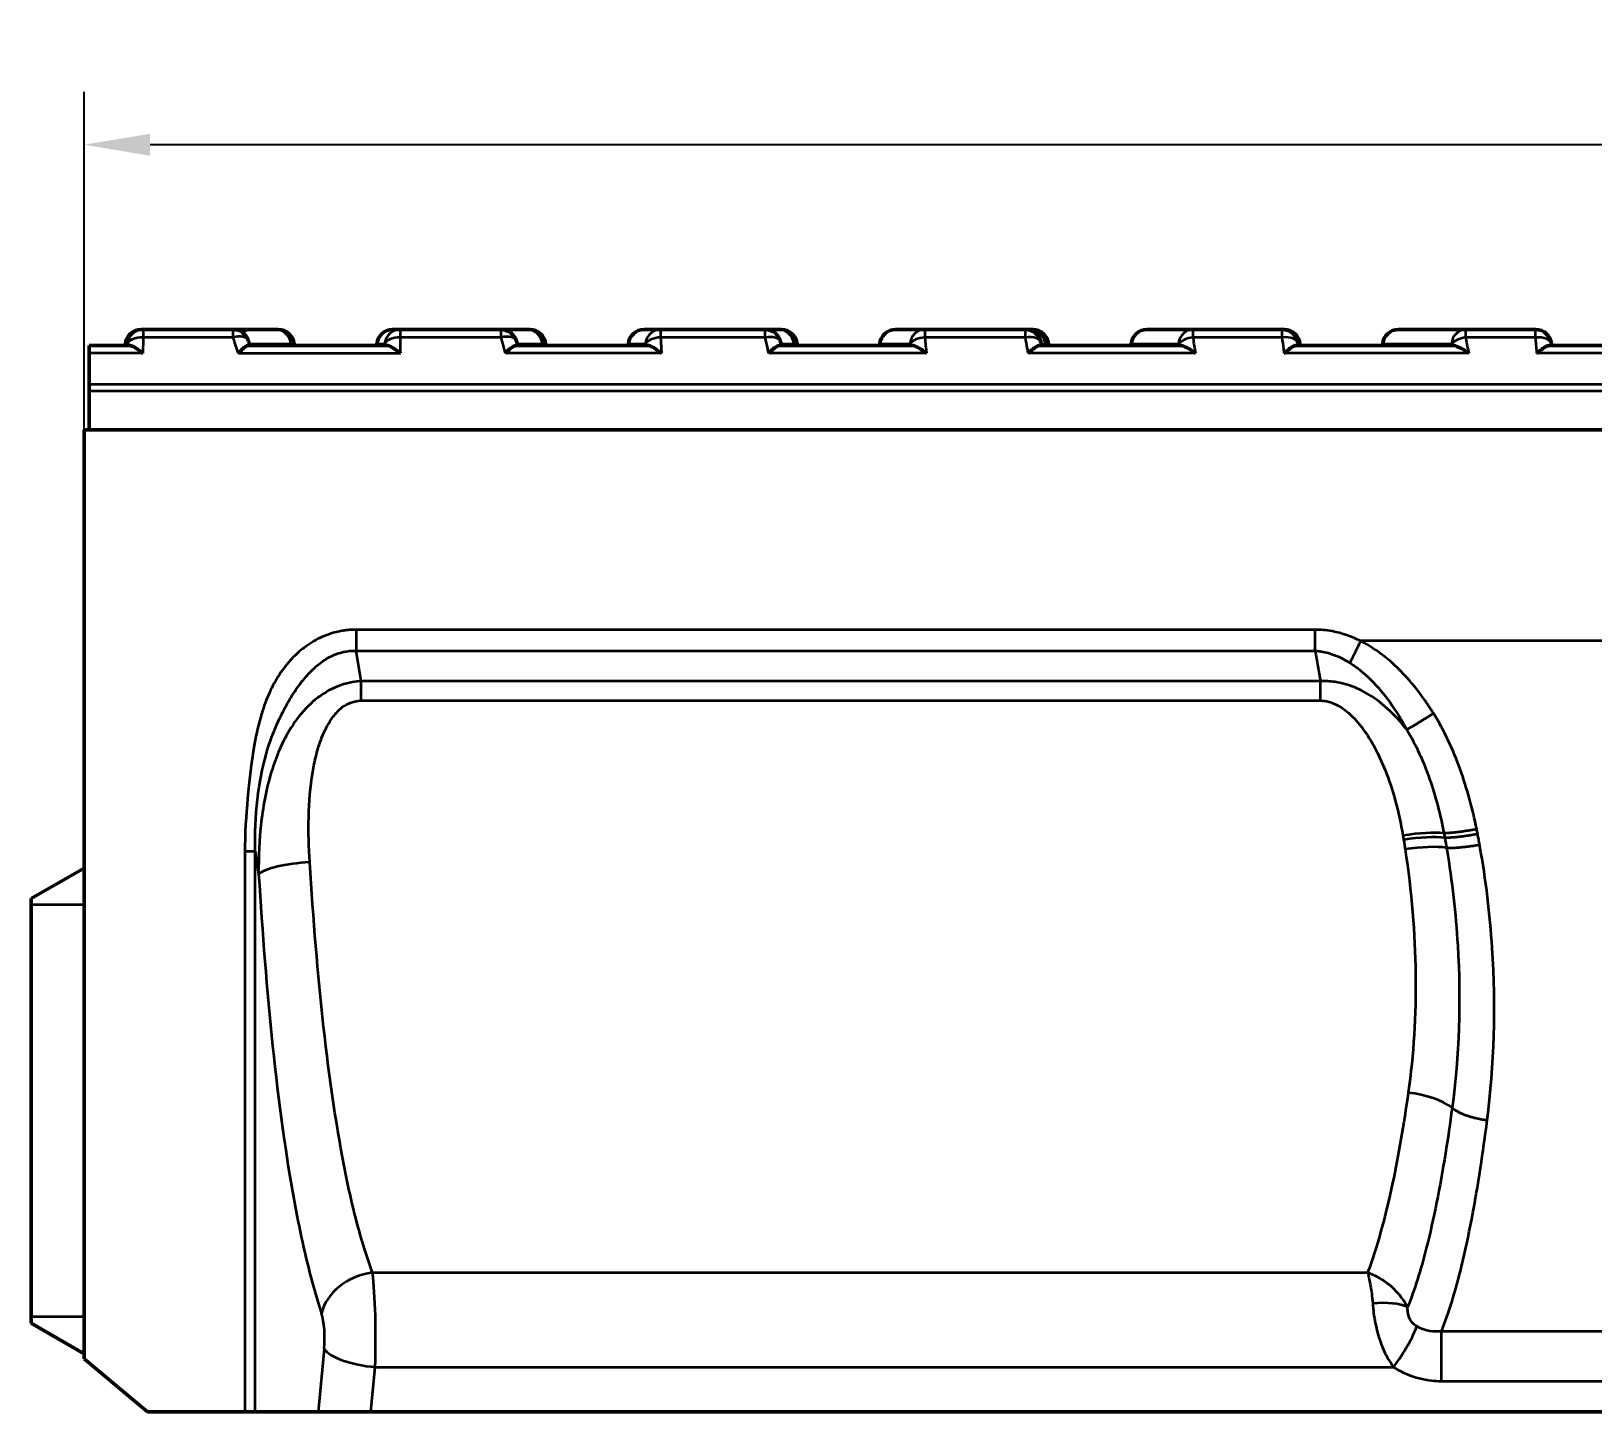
# Model space of a CAD drawing. Header units: millimetres. Extents: x 0 to 1485, y 0 to 1050.
# Drawn here: x 415.1 to 563, y 664.6 to 795.3 of the extents above; entities that cross this region are included whole.
import ezdxf

# ---------------------------------------------------------------- set-up
doc = ezdxf.new("R2010")
doc.units = ezdxf.units.MM
doc.header["$LTSCALE"] = 2.5
for name, color, linetype, lineweight in [('Bemaßung (ISO)', 7, 'Continuous', 25), ('Sichtbar (ISO)', 7, 'Continuous', 50), ('Sichtbar schmal (ISO)', 7, 'Continuous', 35)]:
    doc.layers.add(name, color=color, linetype=linetype, lineweight=lineweight)
doc.styles.add('TXT 3_5', font='isocpeur.ttf')
doc.dimstyles.new('Anrin Standard (DIN)', dxfattribs={"dimscale": 2.5, "dimtxt": 3.5, "dimasz": 2.5, "dimexe": 2, "dimexo": 0, "dimgap": 0.8, "dimtad": 1, "dimrnd": 1e-08, "dimtxsty": 'TXT 3_5', "dimcen": 0.09, "dimdle": 10, "dimclrd": 256, "dimclre": 256, "dimclrt": 256, "dimadec": 0, "dimazin": 2, "dimtfac": 0.714286, "dimtmove": 0, "dimatfit": 3, "dimfxl": 1, "dimtolj": 1, "dimlwd": -1, "dimlwe": -1, "dimarcsym": 0})

# ---------------------------------------------------------------- blocks, each defined once
blk = doc.blocks.new('*D34')
at = {"layer": 'Bemaßung (ISO)', "transparency": 16777216}
for p, q in [((420.15, 757.56), (420.15, 789.56)), ((1420.15, 759.56), (1420.15, 789.56)), ((1413.9, 784.56), (426.4, 784.56))]:
    blk.add_line(p, q, dxfattribs=at)
for points in [[(426.4, 785.6), (426.4, 783.52), (420.15, 784.56)], [(1413.9, 785.6), (1413.9, 783.52), (1420.15, 784.56)]]:
    blk.add_solid(points, dxfattribs=at)
at = {"layer": 'Defpoints', "color": 0, "transparency": 16777216}
for p in [(420.15, 784.56), (1420.15, 759.56), (420.15, 757.56)]:
    blk.add_point(p, dxfattribs=at)
at = {"layer": 'Bemaßung (ISO)', "transparency": 16777216, "insert": (909.65, 795.31), "char_height": 8.75, "attachment_point": 1, "style": 'TXT 3_5'}
blk.add_mtext('\\A1;1000', dxfattribs=at)

msp = doc.modelspace()

# ---------------------------------------------------------------- linework, layer by layer
at = {"layer": 'Sichtbar (ISO)'}
for p, q in [((425.753, 767.058), (425.559, 767.058)), ((425.753, 767.058), (434.264, 767.058)), ((435.919, 767.058), (434.264, 767.058)), ((438.256, 767.058), (435.919, 767.058)), ((438.543, 767.058), (438.256, 767.058)), ((450.08, 767.058), (449.368, 767.058)), ((450.08, 767.058), (459.639, 767.058)), ((459.729, 767.058), (459.639, 767.058)), ((462.065, 767.058), (459.729, 767.058)), ((462.352, 767.058), (462.065, 767.058)), ((474.742, 767.058), (473.178, 767.058)), ((474.742, 767.058), (484.638, 767.058)), ((485.875, 767.058), (484.638, 767.058)), ((486.162, 767.058), (485.875, 767.058)), ((499.756, 767.058), (496.987, 767.058)), ((499.756, 767.058), (509.287, 767.058)), ((509.684, 767.058), (509.287, 767.058)), ((509.971, 767.058), (509.684, 767.058)), ((525.147, 767.058), (520.797, 767.058)), ((525.147, 767.058), (533.601, 767.058)), ((533.781, 767.058), (533.601, 767.058)), ((550.952, 767.058), (544.606, 767.058)), ((550.952, 767.058), (557.59, 767.058)), ((557.59, 767.058), (557.59, 767.058)), ((424.439, 765.558), (420.646, 765.558)), ((420.646, 764.808), (420.646, 765.558)), ((420.646, 764.808), (420.646, 761.846)), ((424.064, 765.688), (424.053, 765.558)), ((435.742, 765.558), (448.783, 765.558)), ((440.037, 765.688), (440.048, 765.558)), ((447.874, 765.688), (447.862, 765.558)), ((473.462, 765.558), (461.08, 765.558)), ((463.846, 765.688), (463.858, 765.558)), ((471.683, 765.688), (471.672, 765.558)), ((498.49, 765.558), (486.047, 765.558)), ((487.656, 765.688), (487.667, 765.558)), ((495.493, 765.688), (495.481, 765.558)), ((523.894, 765.558), (510.668, 765.558)), ((511.465, 765.688), (511.477, 765.558)), ((519.302, 765.688), (519.291, 765.558)), ((549.71, 765.558), (534.958, 765.558)), ((535.275, 765.688), (535.286, 765.558)), ((543.112, 765.688), (543.101, 765.558)), ((575.991, 765.558), (558.926, 765.558)), ((559.084, 765.688), (559.096, 765.558)), ((420.646, 761.226), (420.646, 761.846)), ((420.646, 761.226), (420.646, 757.558)), ((1420.146, 757.558), (420.146, 757.558)), ((420.146, 669.558), (420.146, 757.558)), ((415.146, 713.171), (420.146, 716.058)), ((415.146, 712.558), (415.146, 713.171)), ((415.146, 712.558), (415.146, 673.558)), ((415.146, 672.944), (415.146, 673.558)), ((415.146, 672.944), (420.146, 670.058)), ((426.146, 664.558), (420.146, 669.558)), ((435.379, 664.558), (426.146, 664.558)), ((435.379, 664.558), (436.344, 664.558)), ((442.301, 664.558), (436.344, 664.558)), ((442.301, 664.558), (447.298, 664.558)), ((756.137, 664.558), (447.298, 664.558))]:
    msp.add_line(p, q, dxfattribs=at)
for centre, start, end in [((425.559, 765.558), 90, 175), ((434.264, 765.558), 18.6741, 90), ((438.543, 765.558), 5, 90), ((449.368, 765.558), 90, 175), ((459.639, 765.558), 15.70443, 90), ((462.352, 765.558), 5, 90), ((473.178, 765.558), 90, 175), ((484.638, 765.558), 12.9147, 90), ((486.162, 765.558), 5, 90), ((496.987, 765.558), 90, 175), ((509.287, 765.558), 10.25241, 90), ((509.971, 765.558), 5, 90), ((520.797, 765.558), 90, 175), ((533.601, 765.558), 7.67449, 90), ((533.781, 765.558), 5, 90), ((544.606, 765.558), 90, 175), ((557.59, 765.558), 5.14339, 90), ((557.59, 765.558), 5, 90)]:
    msp.add_arc(centre, 1.5, start, end, dxfattribs=at)
for centre, major_axis, ratio, start_param, end_param in [((268.754, 724.172), (173.958, -2.65), 0.867278, 0.2953903, 0.2987017), ((278.743, 727.95), (187.683, -2.504), 0.8674342, 0.2484598, 0.2510235), ((290.419, 732.645), (199.511, -2.262), 0.8675729, 0.2043638, 0.2063368), ((304.097, 738.141), (209.191, -1.934), 0.8676924, 0.1622739, 0.1637619), ((320.06, 744.308), (216.489, -1.533), 0.8677918, 0.1215063, 0.1225795), ((338.56, 751.003), (221.194, -1.069), 0.8678708, 0.0814619, 0.0821644)]:
    msp.add_ellipse(centre, major_axis=major_axis, ratio=ratio, start_param=start_param, end_param=end_param, dxfattribs=at)
for points, knots in [([(425.701, 764.808), (425.699, 764.809), (425.697, 764.811), (425.479, 765.005), (425.259, 765.175), (424.893, 765.408), (424.738, 765.488), (424.545, 765.547), (424.488, 765.558), (424.439, 765.558)], [-0.000749, -0.000749, -0.000749, -0.000749, 0, 0, 0.09329283, 0.09329283, 0.16751746, 0.16751746, 0.20185719, 0.20185719, 0.20185719, 0.20185719]), ([(435.742, 765.558), (435.714, 765.558), (435.682, 765.552), (435.554, 765.511), (435.443, 765.445), (435.237, 765.287), (435.147, 765.207), (434.959, 765.025), (434.862, 764.923), (434.764, 764.811), (434.763, 764.809), (434.761, 764.808)], [0.1248801, 0.1248801, 0.1248801, 0.1248801, 0.14934012, 0.14934012, 0.21452113, 0.21452113, 0.26141602, 0.26141602, 0.30926435, 0.30926435, 0.30994217, 0.30994217, 0.30994217, 0.30994217]), ([(450.095, 764.808), (450.093, 764.809), (450.091, 764.811), (449.899, 764.975), (449.707, 765.121), (449.353, 765.354), (449.186, 765.445), (448.944, 765.537), (448.856, 765.558), (448.783, 765.558)], [-0.00077182, -0.00077182, -0.00077182, -0.00077182, 0, 0, 0.0803179, 0.0803179, 0.15582675, 0.15582675, 0.20490056, 0.20490056, 0.20490056, 0.20490056]), ([(461.08, 765.558), (461.037, 765.558), (460.987, 765.546), (460.824, 765.481), (460.698, 765.4), (460.402, 765.166), (460.229, 765), (460.055, 764.811), (460.053, 764.809), (460.052, 764.808)], [0.11465545, 0.11465545, 0.11465545, 0.11465545, 0.14973547, 0.14973547, 0.21856016, 0.21856016, 0.3012592, 0.3012592, 0.30194586, 0.30194586, 0.30194586, 0.30194586]), ([(474.826, 764.808), (474.824, 764.809), (474.822, 764.811), (474.644, 764.957), (474.466, 765.089), (474.133, 765.307), (473.974, 765.397), (473.697, 765.518), (473.574, 765.554), (473.47, 765.557), (473.466, 765.558), (473.462, 765.558)], [-0.00078805, -0.00078805, -0.00078805, -0.00078805, 0, 0, 0.07295644, 0.07295644, 0.14225407, 0.14225407, 0.20539203, 0.20539203, 0.20825133, 0.20825133, 0.20825133, 0.20825133]), ([(486.047, 765.558), (485.989, 765.558), (485.919, 765.538), (485.718, 765.446), (485.575, 765.35), (485.281, 765.112), (485.13, 764.97), (484.977, 764.811), (484.976, 764.809), (484.974, 764.808)], [0.10463723, 0.10463723, 0.10463723, 0.10463723, 0.1502849, 0.1502849, 0.22318718, 0.22318718, 0.29365531, 0.29365531, 0.2943519, 0.2943519, 0.2943519, 0.2943519]), ([(499.912, 764.808), (499.91, 764.809), (499.908, 764.811), (499.748, 764.937), (499.588, 765.052), (499.284, 765.25), (499.137, 765.335), (498.843, 765.479), (498.695, 765.533), (498.543, 765.555), (498.516, 765.558), (498.49, 765.558)], [-0.00080619, -0.00080619, -0.00080619, -0.00080619, 0, 0, 0.06429138, 0.06429138, 0.12608104, 0.12608104, 0.19585062, 0.19585062, 0.21204278, 0.21204278, 0.21204278, 0.21204278]), ([(510.668, 765.558), (510.593, 765.558), (510.498, 765.527), (510.273, 765.412), (510.139, 765.322), (509.856, 765.099), (509.706, 764.963), (509.554, 764.811), (509.552, 764.809), (509.551, 764.808)], [0.09479162, 0.09479162, 0.09479162, 0.09479162, 0.15224685, 0.15224685, 0.21786556, 0.21786556, 0.28632044, 0.28632044, 0.28702715, 0.28702715, 0.28702715, 0.28702715]), ([(525.38, 764.808), (525.378, 764.809), (525.376, 764.811), (525.107, 765.013), (524.835, 765.191), (524.384, 765.43), (524.208, 765.501), (524.002, 765.549), (523.945, 765.558), (523.894, 765.558)], [-0.00082693, -0.00082693, -0.00082693, -0.00082693, 0, 0, 0.10620926, 0.10620926, 0.19101537, 0.19101537, 0.22715507, 0.22715507, 0.22715507, 0.22715507]), ([(534.958, 765.558), (534.947, 765.558), (534.935, 765.557), (534.832, 765.546), (534.72, 765.502), (534.479, 765.369), (534.351, 765.281), (534.083, 765.072), (533.941, 764.948), (533.799, 764.811), (533.797, 764.809), (533.796, 764.808)], [0.08503629, 0.08503629, 0.08503629, 0.08503629, 0.09340378, 0.09340378, 0.1558913, 0.1558913, 0.21639963, 0.21639963, 0.27912224, 0.27912224, 0.27983877, 0.27983877, 0.27983877, 0.27983877]), ([(551.27, 764.808), (551.268, 764.809), (551.266, 764.811), (551.034, 764.977), (550.801, 765.126), (550.374, 765.36), (550.173, 765.452), (549.891, 765.538), (549.792, 765.558), (549.71, 765.558)], [-0.0008513, -0.0008513, -0.0008513, -0.0008513, 0, 0, 0.08958055, 0.08958055, 0.17251915, 0.17251915, 0.22142934, 0.22142934, 0.22142934, 0.22142934]), ([(558.926, 765.558), (558.899, 765.558), (558.869, 765.554), (558.729, 765.525), (558.599, 765.466), (558.347, 765.316), (558.227, 765.233), (557.98, 765.041), (557.851, 764.931), (557.721, 764.811), (557.72, 764.809), (557.718, 764.808)], [0.07528841, 0.07528841, 0.07528841, 0.07528841, 0.09474552, 0.09474552, 0.16161661, 0.16161661, 0.21602683, 0.21602683, 0.27203595, 0.27203595, 0.27276412, 0.27276412, 0.27276412, 0.27276412])]:
    msp.add_open_spline(points, degree=3, knots=knots, dxfattribs=at)
at = {"layer": 'Sichtbar schmal (ISO)'}
for p, q in [((425.753, 767.058), (425.753, 766.308)), ((434.264, 766.308), (425.753, 766.308)), ((434.264, 766.308), (434.264, 767.058)), ((450.08, 767.058), (450.08, 766.308)), ((459.639, 766.308), (450.08, 766.308)), ((459.639, 766.308), (459.639, 767.058)), ((474.742, 767.058), (474.742, 766.308)), ((484.638, 766.308), (474.742, 766.308)), ((484.638, 766.308), (484.638, 767.058)), ((499.756, 767.058), (499.756, 766.308)), ((509.287, 766.308), (499.756, 766.308)), ((509.287, 766.308), (509.287, 767.058)), ((525.147, 767.058), (525.147, 766.308)), ((533.601, 766.308), (525.147, 766.308)), ((533.601, 766.308), (533.601, 767.058)), ((550.952, 767.058), (550.952, 766.308)), ((557.59, 766.308), (550.952, 766.308)), ((557.59, 766.308), (557.59, 767.058)), ((425.701, 764.808), (420.646, 764.808)), ((424.064, 765.688), (424.264, 765.688)), ((434.761, 764.808), (450.095, 764.808)), ((435.803, 765.688), (439.742, 765.688)), ((439.754, 765.558), (439.742, 765.688)), ((439.742, 765.688), (440.037, 765.688)), ((447.874, 765.688), (448.605, 765.688)), ((474.826, 764.808), (460.052, 764.808)), ((461.16, 765.688), (463.552, 765.688)), ((463.563, 765.558), (463.552, 765.688)), ((463.552, 765.688), (463.846, 765.688)), ((471.683, 765.688), (473.291, 765.688)), ((499.912, 764.808), (484.974, 764.808)), ((486.147, 765.688), (487.361, 765.688)), ((487.373, 765.558), (487.361, 765.688)), ((487.361, 765.688), (487.656, 765.688)), ((495.493, 765.688), (498.338, 765.688)), ((525.38, 764.808), (509.551, 764.808)), ((510.787, 765.688), (511.171, 765.688)), ((511.182, 765.558), (511.171, 765.688)), ((511.171, 765.688), (511.465, 765.688)), ((519.302, 765.688), (523.772, 765.688)), ((551.27, 764.808), (533.796, 764.808)), ((535.097, 765.688), (535.275, 765.688)), ((543.112, 765.688), (549.631, 765.688)), ((577.64, 764.808), (557.718, 764.808)), ((559.084, 765.688), (559.084, 765.688)), ((919.646, 761.846), (420.646, 761.846)), ((919.646, 761.226), (420.646, 761.226)), ((536.718, 738.629), (445.928, 738.629)), ((446.375, 733.74), (445.928, 736.629)), ((445.928, 736.629), (536.718, 736.629)), ((584.987, 737.558), (541.019, 737.558)), ((537.219, 733.74), (446.375, 733.74)), ((446.375, 731.909), (446.375, 733.74)), ((537.219, 731.909), (537.219, 733.74)), ((446.375, 731.909), (537.219, 731.909)), ((435.379, 717.653), (435.379, 664.558)), ((436.344, 717.653), (436.681, 715.475)), ((436.344, 664.558), (436.344, 717.653)), ((420.146, 712.558), (415.146, 712.558)), ((447.463, 677.741), (541.686, 677.741)), ((420.146, 673.558), (415.146, 673.558)), ((548.679, 667.465), (548.679, 672.17)), ((577.327, 672.17), (548.679, 672.17)), ((442.882, 670.506), (442.301, 664.558)), ((447.298, 664.558), (447.711, 668.796)), ((447.711, 668.796), (544.147, 668.796)), ((548.679, 667.465), (577.327, 667.465))]:
    msp.add_line(p, q, dxfattribs=at)
for centre, major_axis, ratio, start_param, end_param in [((425.753, 765.558), (0, 1.5), 0.996449, 0, 1.4835299), ((425.753, 765.558), (-1.499, 0.058), 0.4997148, 4.731883, 6.1861977), ((434.264, 765.558), (1.421, 0.48), 0.4798669, 0, 1.410012), ((435.919, 765.558), (0, 1.5), 0.8102979, 0, 0.6555781), ((438.256, 765.558), (0, 1.5), 0.9947477, 4.7996554, 6.2831853), ((450.08, 765.558), (0, 1.5), 0.9869666, 0, 1.4835299), ((450.08, 765.558), (-1.5, -0.008), 0.4999943, 4.7096425, 6.0969992), ((459.639, 765.558), (1.444, 0.406), 0.485805, 0, 1.4350423), ((459.729, 765.558), (0, 1.5), 0.8102979, 0, 0.0331661), ((462.065, 765.558), (0, 1.5), 0.9947477, 4.7996554, 6.2831853), ((474.742, 765.558), (0, 1.5), 0.9713505, 0, 1.4835299), ((474.742, 765.558), (-1.498, -0.077), 0.4995095, 4.6868267, 6.0063814), ((484.638, 765.558), (1.462, 0.335), 0.4904238, 0, 1.4588123), ((485.875, 765.558), (0, 1.5), 0.9947477, 4.7996554, 6.2831853), ((499.756, 765.558), (0, 1.5), 0.9492979, 0, 1.4835299), ((499.756, 765.558), (-1.493, -0.148), 0.498171, 4.6630906, 5.9136399), ((509.287, 765.558), (1.476, 0.267), 0.4939766, 0, 1.481686), ((509.684, 765.558), (0, 1.5), 0.9947477, 4.7996554, 6.2831853), ((525.147, 765.558), (0, 1.5), 0.9203464, 0, 1.4835299), ((525.147, 765.558), (1.483, 0.223), 0.4958182, 1.4964191, 2.6763429), ((533.601, 765.558), (1.487, 0.2), 0.4966297, 0, 1.5039741), ((550.952, 765.558), (0, 1.5), 0.8838181, 0, 1.4835299), ((550.952, 765.558), (1.469, 0.304), 0.4921826, 1.4694505, 2.5766262), ((557.59, 765.558), (1.494, 0.134), 0.4984878, 0, 1.525957), ((545.029, 718.094), (4.933, 0.818), 0.2045184, 0.6322781, 1.5368758), ((545.095, 717.688), (-4.939, -0.776), 0.2074003, 3.7721736, 4.6798181), ((545.236, 716.764), (-4.946, -0.73), 0.2137347, 3.7670659, 4.6808627), ((441.511, 715.475), (-4.99, -0.308), 0.2242807, 4.6985328, 6.0143747), ((545.529, 692.558), (4.957, -0.658), 0.4408493, 0.638182, 1.6292562), ((447.463, 673.86), (-4.748, -1.566), 0.7598963, 4.4668126, 5.8736796), ((446.956, 671.532), (0, 8), 0.1004809, 4.3633231, 5.6009349), ((542.166, 673.168), (3.963, 0.543), 0.4059027, 0.5304324, 1.515211), ((442.126, 671.532), (0, -3), 0.2679492, 1.2217305, 2.4593422), ((544.147, 670.164), (2.204, 3.338), 0.1966396, 4.4229519, 5.6770036), ((447.711, 670.506), (-4.976, 0.485), 0.3405929, 0.2788785, 1.6040006)]:
    msp.add_ellipse(centre, major_axis=major_axis, ratio=ratio, start_param=start_param, end_param=end_param, dxfattribs=at)
for points, knots in [([(425.753, 766.308), (425.736, 765.888), (425.721, 765.468), (425.708, 765.048), (425.706, 764.968), (425.703, 764.888), (425.701, 764.808)], [1.502536747, 1.502536747, 1.502536747, 1.502536747, 1.515740963, 1.515740963, 1.515740963, 1.518258372, 1.518258372, 1.518258372, 1.518258372]), ([(434.761, 764.808), (434.712, 764.959), (434.662, 765.111), (434.613, 765.262), (434.498, 765.612), (434.381, 765.96), (434.264, 766.308)], [-1.053028813, -1.053028813, -1.053028813, -1.053028813, -1.047919423, -1.047919423, -1.047919423, -1.036106981, -1.036106981, -1.036106981, -1.036106981]), ([(450.08, 766.308), (450.08, 766.297), (450.08, 766.286), (450.083, 765.786), (450.088, 765.297), (450.095, 764.808)], [-1.561171346, -1.561171346, -1.561171346, -1.561171346, -1.560824262, -1.560824262, -1.545288916, -1.545288916, -1.545288916, -1.545288916]), ([(460.052, 764.808), (460.012, 764.955), (459.972, 765.103), (459.932, 765.251), (459.835, 765.604), (459.738, 765.956), (459.639, 766.308)], [-1.129439726, -1.129439726, -1.129439726, -1.129439726, -1.124601294, -1.124601294, -1.124601294, -1.11301253, -1.11301253, -1.11301253, -1.11301253]), ([(474.742, 766.308), (474.743, 766.292), (474.744, 766.277), (474.77, 765.776), (474.797, 765.292), (474.826, 764.808)], [-1.481343366, -1.481343366, -1.481343366, -1.481343366, -1.48084665, -1.48084665, -1.465195115, -1.465195115, -1.465195115, -1.465195115]), ([(484.974, 764.808), (484.942, 764.952), (484.911, 765.097), (484.879, 765.241), (484.8, 765.597), (484.719, 765.953), (484.638, 766.308)], [-1.204811041, -1.204811041, -1.204811041, -1.204811041, -1.200178567, -1.200178567, -1.200178567, -1.188738909, -1.188738909, -1.188738909, -1.188738909]), ([(499.756, 766.308), (499.758, 766.287), (499.76, 766.267), (499.81, 765.766), (499.86, 765.286), (499.912, 764.808)], [-1.398963153, -1.398963153, -1.398963153, -1.398963153, -1.398290839, -1.398290839, -1.382427977, -1.382427977, -1.382427977, -1.382427977]), ([(509.551, 764.808), (509.526, 764.949), (509.502, 765.091), (509.477, 765.232), (509.415, 765.591), (509.351, 765.95), (509.287, 766.308)], [-1.279703986, -1.279703986, -1.279703986, -1.279703986, -1.275228586, -1.275228586, -1.275228586, -1.263870564, -1.263870564, -1.263870564, -1.263870564]), ([(525.147, 766.308), (525.151, 766.281), (525.155, 766.255), (525.23, 765.754), (525.304, 765.28), (525.38, 764.808)], [-1.313297855, -1.313297855, -1.313297855, -1.313297855, -1.312408309, -1.312408309, -1.296228583, -1.296228583, -1.296228583, -1.296228583]), ([(533.796, 764.808), (533.778, 764.947), (533.761, 765.086), (533.743, 765.224), (533.697, 765.586), (533.649, 765.947), (533.601, 766.308)], [-1.354616357, -1.354616357, -1.354616357, -1.354616357, -1.350259255, -1.350259255, -1.350259255, -1.338919438, -1.338919438, -1.338919438, -1.338919438]), ([(550.952, 766.308), (550.958, 766.274), (550.965, 766.241), (551.069, 765.74), (551.169, 765.273), (551.27, 764.808)], [-1.223422211, -1.223422211, -1.223422211, -1.223422211, -1.222246749, -1.222246749, -1.205630033, -1.205630033, -1.205630033, -1.205630033]), ([(557.718, 764.808), (557.715, 764.839), (557.713, 764.87), (557.71, 764.901), (557.672, 765.37), (557.632, 765.839), (557.59, 766.308)], [-1.430015104, -1.430015104, -1.430015104, -1.430015104, -1.429041831, -1.429041831, -1.429041831, -1.414360071, -1.414360071, -1.414360071, -1.414360071]), ([(448.606, 765.558), (448.606, 765.59), (448.606, 765.623), (448.605, 765.666), (448.605, 765.677), (448.605, 765.688)], [1.5597872554, 1.5597872554, 1.5597872554, 1.5597872554, 1.560824262, 1.560824262, 1.5611713461, 1.5611713461, 1.5611713461, 1.5611713461]), ([(473.298, 765.558), (473.297, 765.586), (473.295, 765.614), (473.293, 765.657), (473.292, 765.673), (473.291, 765.688)], [1.4799369448, 1.4799369448, 1.4799369448, 1.4799369448, 1.4808466502, 1.4808466502, 1.4813433664, 1.4813433664, 1.4813433664, 1.4813433664]), ([(498.351, 765.558), (498.349, 765.581), (498.347, 765.604), (498.342, 765.648), (498.34, 765.668), (498.338, 765.688)], [1.3975239707, 1.3975239707, 1.3975239707, 1.3975239707, 1.3982908387, 1.3982908387, 1.3989631531, 1.3989631531, 1.3989631531, 1.3989631531]), ([(523.792, 765.558), (523.79, 765.575), (523.787, 765.592), (523.78, 765.636), (523.776, 765.662), (523.772, 765.688)], [1.3118132947, 1.3118132947, 1.3118132947, 1.3118132947, 1.312408309, 1.312408309, 1.3132978547, 1.3132978547, 1.3132978547, 1.3132978547]), ([(549.659, 765.558), (549.657, 765.568), (549.655, 765.578), (549.645, 765.622), (549.638, 765.655), (549.631, 765.688)], [1.2218761639, 1.2218761639, 1.2218761639, 1.2218761639, 1.2222467487, 1.2222467487, 1.2234222114, 1.2234222114, 1.2234222114, 1.2234222114]), ([(445.928, 738.629), (445.88, 738.629), (445.832, 738.629), (445.708, 738.627), (445.631, 738.624), (445.456, 738.616), (445.356, 738.61), (445.128, 738.591), (445, 738.577), (444.762, 738.545), (444.653, 738.528), (444.375, 738.479), (444.207, 738.444), (443.822, 738.35), (443.607, 738.287), (443.16, 738.137), (442.929, 738.046), (442.427, 737.824), (442.159, 737.686), (441.638, 737.384), (441.387, 737.22), (440.721, 736.735), (440.326, 736.391), (439.529, 735.579), (439.141, 735.101), (438.421, 734.057), (438.096, 733.487), (437.512, 732.269), (437.26, 731.618), (436.756, 730.056), (436.537, 729.134), (436.093, 726.792), (435.914, 725.35), (435.582, 722.252), (435.441, 720.595), (435.396, 718.937), (435.384, 718.509), (435.379, 718.081), (435.379, 717.653)], [-7.9404976, -7.9404976, -7.9404976, -7.9404976, -7.9261888, -7.9261888, -7.9032946, -7.9032946, -7.8735322, -7.8735322, -7.8348411, -7.8348411, -7.8017534, -7.8017534, -7.750134, -7.750134, -7.6830287, -7.6830287, -7.6089484, -7.6089484, -7.5187413, -7.5187413, -7.4285408, -7.4285408, -7.2713678, -7.2713678, -7.0852693, -7.0852693, -6.8842457, -6.8842457, -6.6681359, -6.6681359, -6.3748041, -6.3748041, -5.9355967, -5.9355967, -5.4379487, -5.4379487, -5.4379487, -5.3095481, -5.3095481, -5.3095481, -5.3095481]), ([(541.019, 737.558), (540.165, 737.977), (539.256, 738.3), (537.794, 738.576), (537.257, 738.629), (536.718, 738.629)], [-17.46600148, -17.46600148, -17.46600148, -17.46600148, -17.18053709, -17.18053709, -17.01949837, -17.01949837, -17.01949837, -17.01949837]), ([(436.344, 717.653), (436.341, 718.073), (436.342, 718.492), (436.349, 718.911), (436.377, 720.535), (436.482, 722.163), (436.935, 725.155), (437.26, 726.517), (437.971, 728.638), (438.299, 729.448), (438.933, 730.79), (439.222, 731.339), (439.819, 732.359), (440.126, 732.833), (440.757, 733.701), (441.079, 734.099), (441.712, 734.778), (442.018, 735.068), (442.524, 735.477), (442.714, 735.616), (443.104, 735.872), (443.305, 735.989), (443.68, 736.177), (443.853, 736.252), (444.186, 736.378), (444.347, 736.429), (444.635, 736.506), (444.761, 736.534), (444.969, 736.571), (445.051, 736.584), (445.229, 736.607), (445.326, 736.616), (445.497, 736.627), (445.572, 736.63), (445.704, 736.633), (445.762, 736.633), (445.856, 736.632), (445.892, 736.631), (445.928, 736.629)], [5.3095481, 5.3095481, 5.3095481, 5.3095481, 5.4379487, 5.4379487, 5.4379487, 5.9355967, 5.9355967, 6.3748041, 6.3748041, 6.6681359, 6.6681359, 6.8842457, 6.8842457, 7.0852693, 7.0852693, 7.2713678, 7.2713678, 7.4285408, 7.4285408, 7.5187413, 7.5187413, 7.6089484, 7.6089484, 7.6830287, 7.6830287, 7.750134, 7.750134, 7.8017534, 7.8017534, 7.8348411, 7.8348411, 7.8735322, 7.8735322, 7.9032946, 7.9032946, 7.9261888, 7.9261888, 7.9404976, 7.9404976, 7.9404976, 7.9404976]), ([(536.718, 736.629), (537.126, 736.611), (537.534, 736.543), (538.648, 736.238), (539.346, 735.908), (540.004, 735.492)], [17.01949837, 17.01949837, 17.01949837, 17.01949837, 17.18053709, 17.18053709, 17.46600148, 17.46600148, 17.46600148, 17.46600148]), ([(547.916, 730.71), (547.675, 731.097), (547.425, 731.479), (547.165, 731.853), (545.902, 733.668), (544.4, 735.329), (542.102, 736.951), (541.57, 737.277), (541.019, 737.558)], [-18.43265045, -18.43265045, -18.43265045, -18.43265045, -18.29912713, -18.29912713, -18.29912713, -17.65050413, -17.65050413, -17.46600148, -17.46600148, -17.46600148, -17.46600148]), ([(540.004, 735.492), (540.43, 735.223), (540.84, 734.916), (542.621, 733.395), (543.798, 731.869), (544.791, 730.21), (544.995, 729.868), (545.192, 729.521), (545.382, 729.168)], [17.46600148, 17.46600148, 17.46600148, 17.46600148, 17.65050413, 17.65050413, 18.29912713, 18.29912713, 18.29912713, 18.43265045, 18.43265045, 18.43265045, 18.43265045]), ([(446.375, 733.74), (445.281, 733.688), (444.191, 733.348), (442.664, 732.508), (442.116, 732.092), (440.951, 731.018), (440.4, 730.331), (439.467, 728.931), (439.085, 728.215), (438.452, 726.814), (438.195, 726.13), (437.435, 723.761), (437.116, 722.079), (436.728, 718.754), (436.662, 717.105), (436.681, 715.475)], [0, 0, 0, 0, 0.1928046, 0.1928046, 0.3292186, 0.3292186, 0.52434, 0.52434, 0.7194614, 0.7194614, 0.9029977, 0.9029977, 1.3544966, 1.3544966, 1.8059955, 1.8059955, 1.8059955, 1.8059955]), ([(545.382, 729.168), (545.039, 729.613), (544.67, 730.048), (543.679, 731.083), (543.022, 731.665), (541.712, 732.557), (541.106, 732.898), (539.861, 733.4), (539.24, 733.582), (538.137, 733.739), (537.68, 733.763), (537.219, 733.74)], [0.94701393, 0.94701393, 0.94701393, 0.94701393, 1.08448139, 1.08448139, 1.28623679, 1.28623679, 1.43315445, 1.43315445, 1.55716423, 1.55716423, 1.63842316, 1.63842316, 1.63842316, 1.63842316]), ([(441.511, 716.599), (441.421, 718.012), (441.38, 719.436), (441.451, 722.289), (441.56, 723.724), (441.898, 725.728), (442.018, 726.305), (442.327, 727.481), (442.519, 728.079), (443.006, 729.239), (443.299, 729.805), (443.938, 730.675), (444.242, 731.008), (445.104, 731.664), (445.732, 731.909), (446.375, 731.909)], [-1.8059955, -1.8059955, -1.8059955, -1.8059955, -1.3544966, -1.3544966, -0.9029977, -0.9029977, -0.7194614, -0.7194614, -0.52434, -0.52434, -0.3292186, -0.3292186, -0.1928046, -0.1928046, 0, 0, 0, 0]), ([(537.219, 731.909), (537.49, 731.909), (537.761, 731.869), (538.419, 731.69), (538.794, 731.51), (539.55, 731.033), (539.922, 730.72), (540.731, 729.915), (541.141, 729.398), (541.928, 728.249), (542.293, 727.609), (542.988, 726.213), (543.307, 725.453), (543.987, 723.594), (544.309, 722.485), (544.751, 720.626), (544.901, 719.879), (545.029, 719.13)], [-1.6384232, -1.6384232, -1.6384232, -1.6384232, -1.5571642, -1.5571642, -1.4331544, -1.4331544, -1.2862368, -1.2862368, -1.0844814, -1.0844814, -0.85755, -0.85755, -0.6013425, -0.6013425, -0.2402976, -0.2402976, 0, 0, 0, 0]), ([(552.014, 719.741), (551.629, 721.66), (551.118, 723.561), (549.778, 727.252), (548.949, 729.046), (547.916, 730.71)], [-19.5804827, -19.5804827, -19.5804827, -19.5804827, -19.0065666, -19.0065666, -18.4326505, -18.4326505, -18.4326505, -18.4326505]), ([(545.382, 729.168), (546.254, 727.728), (546.97, 726.138), (548.13, 722.827), (548.576, 721.103), (548.91, 719.351)], [18.4326505, 18.4326505, 18.4326505, 18.4326505, 19.0065666, 19.0065666, 19.5804827, 19.5804827, 19.5804827, 19.5804827]), ([(545.095, 718.738), (545.119, 718.589), (545.143, 718.439), (545.19, 718.141), (545.213, 717.992), (545.236, 717.843)], [-2.648670241, -2.648670241, -2.648670241, -2.648670241, -2.60083033, -2.60083033, -2.552990419, -2.552990419, -2.552990419, -2.552990419]), ([(548.91, 719.351), (548.91, 719.35), (548.91, 719.35), (548.91, 719.35), (548.923, 719.278), (548.937, 719.206), (548.963, 719.063), (548.977, 718.991), (548.99, 718.919)], [19.580482746, 19.580482746, 19.580482746, 19.580482746, 19.580549851, 19.580549851, 19.580549851, 19.603842244, 19.603842244, 19.627134636, 19.627134636, 19.627134636, 19.627134636]), ([(548.99, 718.919), (548.992, 718.909), (548.993, 718.898), (549.002, 718.849), (549.009, 718.81), (549.016, 718.771), (549.03, 718.693), (549.044, 718.615), (549.071, 718.458), (549.085, 718.38), (549.098, 718.302), (549.112, 718.224), (549.125, 718.146), (549.144, 718.037), (549.149, 718.005), (549.155, 717.974)], [19.627134636, 19.627134636, 19.627134636, 19.627134636, 19.630488949, 19.630488949, 19.642666184, 19.642666184, 19.642666184, 19.667266658, 19.667266658, 19.691867133, 19.691867133, 19.691867133, 19.716467607, 19.716467607, 19.726237253, 19.726237253, 19.726237253, 19.726237253]), ([(552.105, 719.273), (552.09, 719.351), (552.075, 719.429), (552.045, 719.585), (552.029, 719.663), (552.014, 719.74), (552.014, 719.741), (552.014, 719.741), (552.014, 719.741)], [-19.627134636, -19.627134636, -19.627134636, -19.627134636, -19.603842244, -19.603842244, -19.580549851, -19.580549851, -19.580549851, -19.580482746, -19.580482746, -19.580482746, -19.580482746]), ([(552.289, 718.277), (552.284, 718.31), (552.278, 718.342), (552.257, 718.457), (552.242, 718.54), (552.227, 718.622), (552.212, 718.705), (552.197, 718.787), (552.166, 718.952), (552.15, 719.034), (552.135, 719.117), (552.127, 719.158), (552.119, 719.198), (552.11, 719.25), (552.107, 719.262), (552.105, 719.273)], [-19.726237253, -19.726237253, -19.726237253, -19.726237253, -19.716467607, -19.716467607, -19.691867133, -19.691867133, -19.691867133, -19.667266658, -19.667266658, -19.642666184, -19.642666184, -19.642666184, -19.630488949, -19.630488949, -19.627134636, -19.627134636, -19.627134636, -19.627134636]), ([(545.236, 717.843), (545.846, 713.845), (546.179, 709.866), (546.274, 702.111), (546.035, 698.336), (545.529, 694.777)], [0, 0, 0, 0, 1.2841148, 1.2841148, 2.5682295, 2.5682295, 2.5682295, 2.5682295]), ([(549.155, 717.974), (549.157, 717.957), (549.16, 717.94), (549.163, 717.923), (549.168, 717.896), (549.172, 717.87), (549.687, 714.799), (550.032, 711.746), (550.528, 703.452), (550.343, 698.249), (549.683, 693.331)], [19.7262373, 19.7262373, 19.7262373, 19.7262373, 19.7316833, 19.7316833, 19.7316833, 19.7398914, 19.7398914, 20.6989472, 20.6989472, 22.3654834, 22.3654834, 22.3654834, 22.3654834]), ([(553.006, 692.162), (553.674, 697.386), (553.848, 702.908), (553.272, 711.694), (552.885, 714.925), (552.309, 718.167), (552.304, 718.195), (552.299, 718.222), (552.296, 718.24), (552.293, 718.259), (552.289, 718.277)], [-22.3654834, -22.3654834, -22.3654834, -22.3654834, -20.6989472, -20.6989472, -19.7398914, -19.7398914, -19.7316833, -19.7316833, -19.7316833, -19.7262373, -19.7262373, -19.7262373, -19.7262373]), ([(447.463, 677.741), (447.198, 678.453), (446.942, 679.207), (446.04, 682.102), (445.453, 684.476), (444.072, 691.278), (443.389, 696.035), (442.28, 706.024), (441.853, 711.25), (441.511, 716.599)], [-4.8452877, -4.8452877, -4.8452877, -4.8452877, -4.4548756, -4.4548756, -3.4174131, -3.4174131, -1.7087092, -1.7087092, 0, 0, 0, 0]), ([(436.681, 715.475), (437.024, 709.935), (437.45, 704.483), (438.559, 693.927), (439.243, 688.826), (440.624, 681.388), (441.21, 678.756), (442.112, 675.512), (442.368, 674.664), (442.633, 673.86)], [0, 0, 0, 0, 1.7087092, 1.7087092, 3.4174131, 3.4174131, 4.4548756, 4.4548756, 4.8452877, 4.8452877, 4.8452877, 4.8452877]), ([(545.529, 694.777), (545.1, 691.758), (544.61, 688.883), (543.368, 683.02), (542.58, 680.141), (541.686, 677.741)], [0, 0, 0, 0, 1.0894563, 1.0894563, 2.4063446, 2.4063446, 2.4063446, 2.4063446]), ([(549.683, 693.331), (549.486, 691.863), (549.275, 690.42), (548.533, 685.82), (547.938, 682.791), (546.712, 677.987), (546.124, 676.087), (545.472, 674.45)], [22.3654834, 22.3654834, 22.3654834, 22.3654834, 22.8515662, 22.8515662, 23.9508888, 23.9508888, 24.7886046, 24.7886046, 24.7886046, 24.7886046]), ([(548.679, 672.17), (549.384, 673.925), (550.011, 676.015), (551.269, 681.17), (551.863, 684.343), (552.601, 689.137), (552.811, 690.638), (553.006, 692.162)], [-24.8304734, -24.8304734, -24.8304734, -24.8304734, -23.9508888, -23.9508888, -22.8515662, -22.8515662, -22.3654834, -22.3654834, -22.3654834, -22.3654834]), ([(545.472, 674.45), (545.231, 674.923), (544.933, 675.354), (544.066, 676.355), (543.447, 676.849), (542.435, 677.435), (542.06, 677.607), (541.686, 677.741)], [0, 0, 0, 0, 0.05498416, 0.05498416, 0.14295882, 0.14295882, 0.192689, 0.192689, 0.192689, 0.192689]), ([(541.686, 677.741), (541.737, 677.542), (541.788, 677.328), (541.923, 676.696), (542.004, 676.25), (542.109, 675.457), (542.143, 675.136), (542.166, 674.804)], [-0.192689, -0.192689, -0.192689, -0.192689, -0.14295882, -0.14295882, -0.05498416, -0.05498416, 0, 0, 0, 0]), ([(542.166, 674.804), (542.207, 674.205), (542.285, 673.58), (542.59, 672.023), (542.873, 671.127), (543.496, 669.763), (543.81, 669.241), (544.147, 668.796)], [0, 0, 0, 0, 0.09931645, 0.09931645, 0.25432109, 0.25432109, 0.37788875, 0.37788875, 0.37788875, 0.37788875]), ([(546.333, 672.66), (546.16, 672.764), (546.003, 672.894), (545.705, 673.262), (545.58, 673.523), (545.478, 674.022), (545.464, 674.234), (545.472, 674.45)], [-0.37788875, -0.37788875, -0.37788875, -0.37788875, -0.25432109, -0.25432109, -0.09931645, -0.09931645, 0, 0, 0, 0]), ([(548.679, 672.17), (548.513, 672.153), (548.347, 672.146), (547.772, 672.155), (547.37, 672.223), (546.763, 672.432), (546.54, 672.535), (546.333, 672.66)], [-0.4822799, -0.4822799, -0.4822799, -0.4822799, -0.38718478, -0.38718478, -0.14891722, -0.14891722, 0, 0, 0, 0]), ([(544.147, 668.796), (544.553, 668.527), (544.987, 668.297), (546.166, 667.803), (546.941, 667.605), (548.045, 667.482), (548.362, 667.465), (548.679, 667.465)], [0, 0, 0, 0, 0.14891722, 0.14891722, 0.38718478, 0.38718478, 0.4822799, 0.4822799, 0.4822799, 0.4822799])]:
    msp.add_open_spline(points, degree=3, knots=knots, dxfattribs=at)
for points in [[(424.259, 765.558), (424.26, 765.601), (424.262, 765.645), (424.264, 765.688)], [(536.718, 736.629), (536.897, 735.668), (537.065, 734.705), (537.219, 733.74)], [(545.029, 719.13), (545.052, 718.999), (545.074, 718.868), (545.095, 718.738)]]:
    msp.add_open_spline(points, degree=3, dxfattribs=at)
for points, weights in [([(445.928, 738.629), (445.928, 737.923), (445.928, 737.241), (445.928, 736.629)], [1, 0.977283884193, 0.977283884193, 1]), ([(536.718, 736.629), (536.718, 737.241), (536.718, 737.923), (536.718, 738.629)], [1, 0.977283884193, 0.977283884193, 1]), ([(541.019, 737.558), (540.653, 736.812), (540.304, 736.101), (540.004, 735.492)], [1, 0.968916897095, 0.968916897095, 1]), ([(545.382, 729.168), (546.031, 729.531), (546.929, 730.078), (547.916, 730.71)], [1, 0.940379359436, 0.940379359436, 1]), ([(552.014, 719.741), (550.776, 719.49), (549.665, 719.35), (548.91, 719.351)], [1, 0.931521221155, 0.931521221155, 1]), ([(552.105, 719.273), (550.862, 719.033), (549.746, 718.906), (548.99, 718.919)], [1, 0.931181723659, 0.931181723659, 1]), ([(435.379, 717.653), (435.849, 717.653), (436.223, 717.653), (436.344, 717.653)], [1, 0.862235560194, 0.862235560194, 1]), ([(549.155, 717.974), (549.912, 717.942), (551.035, 718.05), (552.289, 718.277)], [1, 0.930416698581, 0.930416698581, 1]), ([(553.006, 692.162), (551.637, 692.31), (550.432, 692.734), (549.683, 693.331)], [1, 0.919747597552, 0.919747597552, 1])]:
    msp.add_rational_spline(points, weights, degree=3, dxfattribs=at)

# ---------------------------------------------------------------- dimensions: what is measured, and where the dimension line sits
at = {"layer": 'Bemaßung (ISO)'}
dim = msp.add_linear_dim(base=(420.146, 784.56), p1=(1420.146, 759.56), p2=(420.146, 757.558), dimstyle='Anrin Standard (DIN)', override={"dimgap": 0.8, "dimdec": 2, "dimtol": 0, "dimlim": 0, "dimtp": 0, "dimtm": 0, "dimtdec": 2, "dimtofl": 0, "dimatfit": 1}, dxfattribs=at)
dim.commit()
dim.dimension.update_dxf_attribs({"geometry": '*D34', "text_midpoint": (920.146, 784.56), "dimtype": 160})

doc.saveas('drawing.dxf')
